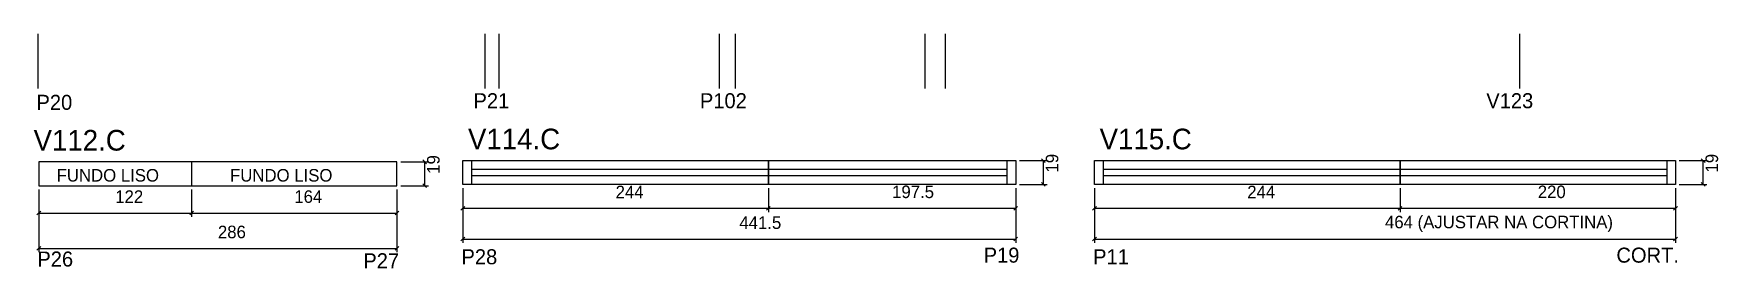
# Model space of a CAD drawing. Header units: metres. Extents: x 1671 to 3016, y 17004 to 17192.
import ezdxf

# ---------------------------------------------------------------- set-up
doc = ezdxf.new("R2010")
doc.units = ezdxf.units.M
for name, color, linetype in [('5', 7, 'Continuous'), ('COTA', 7, 'Continuous'), ('NOMENCLATURA', 7, 'Continuous'), ('Painéis', 7, 'Continuous'), ('SARR_2.2x7', 7, 'Continuous')]:
    doc.layers.add(name, color=color, linetype=linetype)

msp = doc.modelspace()

# ---------------------------------------------------------------- linework, layer by layer
at = {"layer": 'COTA', "color": 4, "lineweight": 25}
for p, q in [((1674.2, 17191.5), (1674.2, 17147.9)), ((2031.2, 17191.5), (2031.2, 17147.9)), ((2042.4, 17191.5), (2042.4, 17147.9)), ((2218.4, 17191.5), (2218.4, 17147.9)), ((2231, 17191.5), (2231, 17147.9)), ((2382.5, 17191.5), (2382.5, 17147.9)), ((2398.8, 17191.5), (2398.8, 17147.9)), ((2857.3, 17191.5), (2857.3, 17147.9)), ((1964, 17089.3), (1986.1, 17089.3)), ((1983.1, 17070.3), (1983.1, 17089.3)), ((2458.1, 17090.3), (2480.2, 17090.3)), ((2477.2, 17071.3), (2477.2, 17090.3)), ((2985, 17090.3), (3007.1, 17090.3)), ((3004.1, 17071.3), (3004.1, 17090.3)), ((1675, 17067.3), (1675, 17017.3)), ((1675, 17067.3), (1675, 17045.5)), ((1797, 17067.3), (1797, 17045.5)), ((1797, 17067.3), (1797, 17045.5)), ((1961, 17067.3), (1961, 17017.3)), ((1961, 17067.3), (1961, 17045.5)), ((1964, 17070.3), (1986.1, 17070.3)), ((2013.6, 17068.3), (2013.6, 17049.3)), ((2013.6, 17068.3), (2013.6, 17024.7)), ((2257.6, 17068.3), (2257.6, 17049.3)), ((2257.6, 17068.3), (2257.6, 17049.3)), ((2455.1, 17068.3), (2455.1, 17049.3)), ((2455.1, 17068.3), (2455.1, 17024.7)), ((2458.1, 17071.3), (2480.2, 17071.3)), ((2518, 17068.3), (2518, 17049.3)), ((2518, 17068.3), (2518, 17024.7)), ((2762, 17068.3), (2762, 17049.3)), ((2762, 17068.3), (2762, 17049.3)), ((2982, 17068.3), (2982, 17049.3)), ((2982, 17068.3), (2982, 17024.7)), ((2985, 17071.3), (3007.1, 17071.3)), ((1675, 17048.5), (1797, 17048.5)), ((1797, 17048.5), (1961, 17048.5)), ((2013.6, 17052.3), (2257.6, 17052.3)), ((2257.6, 17052.3), (2455.1, 17052.3)), ((2518, 17052.3), (2762, 17052.3)), ((2762, 17052.3), (2982, 17052.3)), ((1675, 17020.3), (1961, 17020.3)), ((2013.6, 17027.7), (2455.1, 17027.7)), ((2518, 17027.7), (2982, 17027.7))]:
    msp.add_line(p, q, dxfattribs=at)
at = {"layer": 'COTA', "color": 0, "lineweight": 25}
for p, q in [((1984.6, 17087.8), (1981.6, 17090.8)), ((2478.7, 17088.8), (2475.7, 17091.8)), ((3005.6, 17088.8), (3002.6, 17091.8)), ((2475.7, 17072.8), (2478.7, 17069.8)), ((3002.6, 17072.8), (3005.6, 17069.8)), ((1981.6, 17071.8), (1984.6, 17068.8)), ((1676.5, 17050), (1673.5, 17047)), ((1795.5, 17047), (1798.5, 17050)), ((1798.5, 17050), (1795.5, 17047)), ((1959.5, 17047), (1962.5, 17050)), ((2015.1, 17053.8), (2012.1, 17050.8)), ((2256.1, 17050.8), (2259.1, 17053.8)), ((2259.1, 17053.8), (2256.1, 17050.8)), ((2453.6, 17050.8), (2456.6, 17053.8)), ((2519.5, 17053.8), (2516.5, 17050.8)), ((2760.5, 17050.8), (2763.5, 17053.8)), ((2763.5, 17053.8), (2760.5, 17050.8)), ((2980.5, 17050.8), (2983.5, 17053.8)), ((1676.5, 17021.8), (1673.5, 17018.8)), ((1959.5, 17018.8), (1962.5, 17021.8)), ((2015.1, 17029.2), (2012.1, 17026.2)), ((2453.6, 17026.2), (2456.6, 17029.2)), ((2519.5, 17029.2), (2516.5, 17026.2)), ((2980.5, 17026.2), (2983.5, 17029.2))]:
    msp.add_line(p, q, dxfattribs=at)
at = {"layer": 'Painéis', "color": 200, "lineweight": 25}
msp.add_line((1797, 17089.3), (1797, 17070.3), dxfattribs=at)
msp.add_lwpolyline([(1675, 17089.3), (1675, 17070.3), (1961, 17070.3), (1961, 17089.3), (1675, 17089.3)], dxfattribs=at)
for points in [[(2257.6, 17071.3), (2013.6, 17071.3), (2013.6, 17090.3), (2257.6, 17090.3)], [(2257.6, 17090.3), (2455.1, 17090.3), (2455.1, 17071.3), (2257.6, 17071.3)], [(2762, 17071.3), (2518, 17071.3), (2518, 17090.3), (2762, 17090.3)], [(2762, 17090.3), (2982, 17090.3), (2982, 17071.3), (2762, 17071.3)]]:
    msp.add_lwpolyline(points, close=True, dxfattribs=at)
at = {"layer": 'SARR_2.2x7', "color": 40, "lineweight": 25}
for p, q in [((2020.6, 17090.3), (2020.6, 17071.3)), ((2448.1, 17090.3), (2448.1, 17071.3)), ((2525, 17090.3), (2525, 17071.3)), ((2975, 17090.3), (2975, 17071.3)), ((2257.6, 17083.3), (2020.6, 17083.3)), ((2020.6, 17078.3), (2257.6, 17078.3)), ((2448.1, 17083.3), (2257.6, 17083.3)), ((2257.6, 17078.3), (2448.1, 17078.3)), ((2762, 17083.3), (2525, 17083.3)), ((2525, 17078.3), (2762, 17078.3)), ((2975, 17083.3), (2762, 17083.3)), ((2762, 17078.3), (2975, 17078.3))]:
    msp.add_line(p, q, dxfattribs=at)

# ---------------------------------------------------------------- texts
at = {"layer": '5', "color": 5, "lineweight": 25}
for s, p in [('P20', (1673.1, 17130.8)), ('P21', (2022.1, 17132.1)), ('P102', (2202.9, 17132.1)), ('V123', (2830.9, 17132.1)), ('P28', (2012.5, 17007.6)), ('P19', (2429.5, 17008.9)), ('P11', (2516.9, 17007.6)), ('CORT.', (2934.8, 17008.9)), ('P26', (1673.8, 17005.8)), ('P27', (1934.1, 17004.4))]:
    msp.add_text(s, height=12, rotation=360, dxfattribs=at).set_placement(p)
at = {"layer": 'COTA', "color": 240, "lineweight": 25}
for p in [(1995, 17079.8), (2489.1, 17080.8), (3016, 17080.8)]:
    msp.add_text('19', height=10, rotation=90, dxfattribs=at).set_placement(p)
for s, p in [('122', (1736, 17056.6)), ('164', (1879, 17056.6)), ('244', (2135.6, 17060.3)), ('197.5', (2356.4, 17060.4)), ('244', (2640, 17060.3)), ('220', (2872, 17060.4)), ('441.5', (2234.4, 17035.8)), ('464 (AJUSTAR NA CORTINA)', (2750, 17036.3)), ('286', (1818, 17028.4))]:
    msp.add_text(s, height=10, dxfattribs=at).set_placement(p)
at = {"layer": 'NOMENCLATURA', "color": 7, "lineweight": 25}
for s, height, p in [('V112.C', 16.5, (1670.8, 17098.3)), ('V114.C', 16.5, (2017.7, 17099.3)), ('V115.C', 16.5, (2522.1, 17099.3)), ('FUNDO LISO', 10, (1689.2, 17073.6)), ('FUNDO LISO', 10, (1827.7, 17073.6))]:
    msp.add_text(s, height=height, dxfattribs=at).set_placement(p)

doc.saveas('drawing.dxf')
